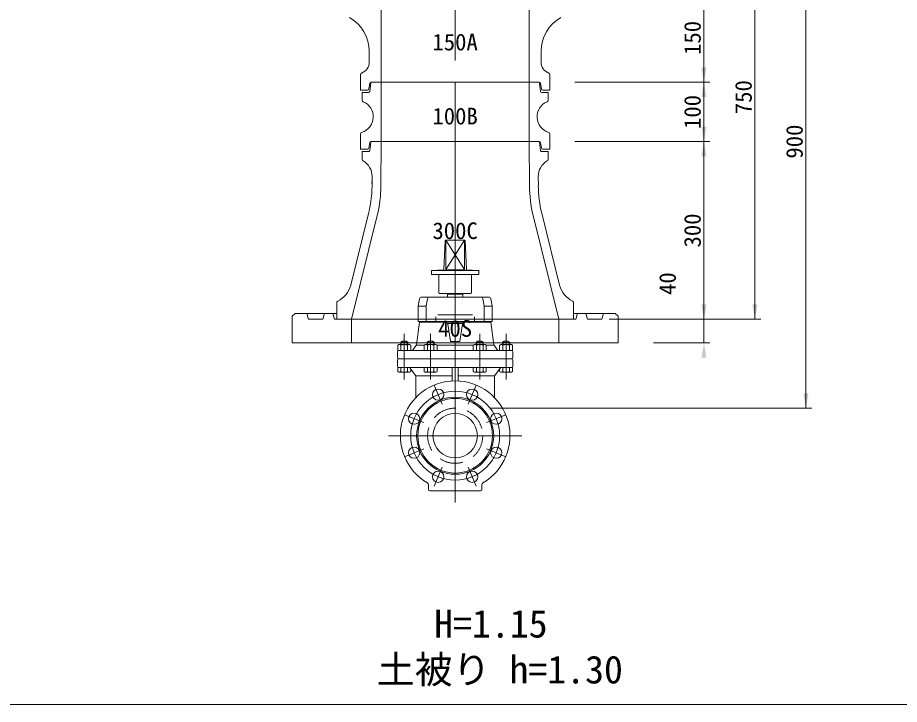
# Model space of a CAD drawing. Units: millimetres, scale not verified. Extents: x -6861 to 6861, y -3554 to 3095.
# Drawn here: x 3884 to 5373, y 1221 to 2380 of the extents above; entities that cross this region are included whole.
import ezdxf
from ezdxf.enums import TextEntityAlignment as Align

# ---------------------------------------------------------------- set-up
doc = ezdxf.new("R2010")
doc.units = ezdxf.units.MM
doc.header["$LTSCALE"] = 20
doc.linetypes.add('DASHED2', pattern=[3, 2, -1])
for name, color, linetype, lineweight in [('0-2_HIDEN', 7, 'DASHED2', 18), ('0-3_TEMP', 3, 'Continuous', 18), ('0-4_細線', 7, 'Continuous', 18), ('0-5_仕切弁', 7, 'Continuous', 18), ('0-6_寸法', 1, 'Continuous', 18)]:
    doc.layers.add(name, color=color, linetype=linetype, lineweight=lineweight)
doc.layers.add('0-7_注釈', color=1, linetype='Continuous')
doc.styles.add('ＭＳ ゴシック', font='')
doc.styles.get('ＭＳ ゴシック').set_extended_font_data('MS Gothic')

msp = doc.modelspace()

# ---------------------------------------------------------------- linework, layer by layer
at = {"layer": '0-2_HIDEN'}
msp.add_circle((4622.8, 1674.28), 46.5, dxfattribs=at)
at = {"layer": '0-3_TEMP'}
for p, q in [((4622.8, 2470.78), (4622.8, 2307.78)), ((4622.8, 2270.78), (4622.8, 2157.78)), ((4622.8, 2220.78), (4622.8, 1920.78)), ((4622.8, 2151.31), (4622.8, 1568)), ((4622.8, 1561.28), (4622.8, 2024.28)), ((4536.8, 1769.28), (4536.8, 1846.28)), ((4581.3, 1769.28), (4581.3, 1846.28)), ((4664.3, 1769.28), (4664.3, 1846.28)), ((4708.8, 1769.28), (4708.8, 1846.28)), ((4587.4, 1759.74), (4600.79, 1727.4)), ((4658.2, 1759.74), (4644.8, 1727.4)), ((4537.34, 1709.67), (4569.67, 1696.28)), ((4708.26, 1709.67), (4675.92, 1696.28)), ((4735.3, 1674.28), (4510.3, 1674.28)), ((4537.34, 1638.88), (4569.67, 1652.27)), ((4708.26, 1638.88), (4675.92, 1652.27)), ((4587.4, 1588.82), (4600.79, 1621.15)), ((4658.2, 1588.82), (4644.8, 1621.15)), ((1260.93, 1220.78), (6860.93, 1220.78))]:
    msp.add_line(p, q, dxfattribs=at)
msp.add_circle((4622.8, 1674.28), 75, dxfattribs=at)
at = {"layer": '0-4_細線'}
for p, q in [((4497.8, 2420.78), (4497.8, 2270.78)), ((4747.8, 2420.78), (4747.8, 2270.78)), ((4477.8, 2323.11), (4477.8, 2305.14)), ((4767.8, 2323.11), (4767.8, 2305.14)), ((4462.8, 2283.58), (4462.8, 2270.78)), ((4782.8, 2283.58), (4782.8, 2270.78)), ((4462.8, 2270.78), (4462.8, 2257.78)), ((4478.55, 2269.05), (4477.21, 2259.5)), ((4478.55, 2255.49), (4480.55, 2269.07)), ((4480.54, 2270.78), (4622.8, 2270.78)), ((4497.8, 2270.78), (4497.8, 2170.78)), ((4765.06, 2270.78), (4622.8, 2270.78)), ((4747.8, 2270.78), (4747.8, 2170.78)), ((4765.04, 2269.05), (4766.94, 2255.5)), ((4767.04, 2269.05), (4768.38, 2259.5)), ((4782.8, 2270.78), (4782.8, 2257.78)), ((4462.8, 2257.78), (4475.23, 2257.78)), ((4465.8, 2240.86), (4465.8, 2253.78)), ((4476.57, 2253.78), (4465.8, 2253.78)), ((4779.8, 2253.78), (4768.92, 2253.78)), ((4770.36, 2257.78), (4782.8, 2257.78)), ((4779.8, 2253.78), (4779.8, 2240.86)), ((4462.8, 2170.78), (4462.8, 2183.44)), ((4782.8, 2183.44), (4782.8, 2157.78)), ((4462.8, 2157.78), (4462.8, 2170.78)), ((4478.55, 2169.05), (4477.21, 2159.5)), ((4478.55, 2155.49), (4480.55, 2169.07)), ((4480.54, 2170.78), (4622.8, 2170.78)), ((4497.43, 2096.44), (4497.8, 2170.78)), ((4765.06, 2170.78), (4622.8, 2170.78)), ((4748.17, 2096.44), (4747.8, 2170.78)), ((4765.05, 2169.07), (4767.05, 2155.49)), ((4767.04, 2169.05), (4768.38, 2159.5)), ((4462.8, 2157.78), (4475.23, 2157.78)), ((4465.8, 2153.78), (4476.57, 2153.78)), ((4465.8, 2153.78), (4465.8, 2140.58)), ((4779.8, 2153.78), (4769.02, 2153.78)), ((4770.36, 2157.78), (4782.8, 2157.78)), ((4779.8, 2153.78), (4779.8, 2140.58)), ((4482.5, 2111.73), (4482.43, 2096.52)), ((4763.18, 2096.48), (4763.1, 2111.74)), ((4476.57, 2049.47), (4446.56, 1928.22)), ((4447.8, 1870.78), (4491.13, 2045.86)), ((4797.8, 1870.78), (4754.46, 2045.86)), ((4799.03, 1928.22), (4768.97, 2049.66)), ((4422.8, 1898.81), (4422.8, 1870.78)), ((4822.8, 1898.81), (4822.8, 1870.78)), ((4373.12, 1879.17), (4374.48, 1872.38)), ((4400.12, 1872.38), (4401.48, 1879.17)), ((4415.16, 1880.78), (4422.8, 1880.78)), ((4417.12, 1879.17), (4418.48, 1872.38)), ((4822.8, 1880.78), (4830.44, 1880.78)), ((4828.48, 1879.17), (4827.12, 1872.38)), ((4830.44, 1880.78), (4892.8, 1880.78)), ((4830.44, 1880.78), (4842.16, 1880.78)), ((4845.48, 1872.38), (4844.12, 1879.17)), ((4872.48, 1879.17), (4871.12, 1872.38)), ((4897.8, 1875.78), (4892.8, 1880.78)), ((4897.8, 1875.78), (4897.8, 1830.78)), ((4376.44, 1870.78), (4398.16, 1870.78)), ((4622.8, 1870.78), (4420.44, 1870.78)), ((4447.8, 1830.78), (4447.8, 1870.78)), ((4622.8, 1870.78), (4825.16, 1870.78)), ((4797.8, 1830.78), (4797.8, 1870.78)), ((4869.16, 1870.78), (4847.44, 1870.78)), ((4347.8, 1830.78), (4897.8, 1830.78))]:
    msp.add_line(p, q, dxfattribs=at)
for points in [[(4352.8, 1880.78), (4347.8, 1875.78), (4347.8, 1830.78)], [(4352.8, 1880.78), (4415.16, 1880.78), (4403.44, 1880.78)]]:
    msp.add_lwpolyline(points, dxfattribs=at)
for centre, radius, start, end in [((4412.8, 2323.11), 65, 0, 60.968), ((4832.8, 2323.11), 65, 119.032, 180), ((4457.8, 2305.14), 20, 290.354, 0), ((4787.8, 2305.14), 20, 180, 249.646), ((4465.8, 2283.58), 3, 110.354, 180), ((4779.8, 2283.58), 3, 0, 69.646), ((4480.54, 2268.78), 2, 90, 172.001), ((4482.52, 2268.78), 2, 90, 171.634), ((4763.06, 2268.78), 2, 8, 90), ((4765.06, 2268.78), 2, 7.999, 90), ((4475.23, 2259.78), 2, 270, 352.001), ((4476.57, 2255.78), 2, 270, 351.633), ((4768.92, 2255.78), 2, 187.999, 270), ((4770.36, 2259.78), 2, 187.999, 270), ((4457.11, 2212.68), 27.5, 286.539, 67.479), ((4468.8, 2240.86), 3, 180, 247.479), ((4788.48, 2212.68), 27.5, 112.521, 253.461), ((4776.8, 2240.86), 3, 292.521, 0), ((4465.8, 2183.44), 3, 106.539, 180), ((4779.8, 2183.44), 3, 0, 73.461), ((4475.23, 2159.78), 2, 270, 352.001), ((4480.54, 2168.78), 2, 90, 172.001), ((4482.52, 2168.78), 2, 90, 171.634), ((4763.07, 2168.78), 2, 8.366, 90), ((4765.06, 2168.78), 2, 7.999, 90), ((4770.36, 2159.78), 2, 187.999, 270), ((4476.57, 2155.78), 2, 270, 351.633), ((4769.02, 2155.78), 2, 188.367, 270), ((4468.8, 2140.58), 3, 180, 240.41), ((4452.5, 2111.88), 30, 359.713, 60.41), ((4793.1, 2111.89), 30, 119.608, 180.287), ((4776.8, 2140.58), 3, 299.608, 0), ((4282.43, 2097.52), 200, 346.099, 1.51), ((4282.43, 2097.52), 215, 346.099, 359.713), ((4963.17, 2097.52), 215, 180.287, 193.901), ((4963.17, 2097.48), 200, 180.287, 193.833), ((4407.73, 1937.83), 40, 294.84, 346.099), ((4837.86, 1937.83), 40, 193.901, 245.161), ((4425.8, 1898.81), 3, 114.838, 179.998), ((4819.8, 1898.81), 3, 0.002, 65.162), ((4371.16, 1878.78), 2, 11.309, 90), ((4403.44, 1878.78), 2, 90, 168.691), ((4415.16, 1878.78), 2, 11.309, 90), ((4830.44, 1878.78), 2, 90, 168.691), ((4842.16, 1878.78), 2, 11.309, 90), ((4874.44, 1878.78), 2, 90, 168.691), ((4376.44, 1872.78), 2, 191.309, 270), ((4398.16, 1872.78), 2, 270, 348.691), ((4420.44, 1872.78), 2, 191.309, 270), ((4825.16, 1872.78), 2, 270, 348.691), ((4847.44, 1872.78), 2, 191.309, 270), ((4869.16, 1872.78), 2, 270, 348.691)]:
    msp.add_arc(centre, radius, start, end, dxfattribs=at)
at = {"layer": '0-5_仕切弁'}
for p, q in [((4603.84, 1955.18), (4606, 2003.32)), ((4606.8, 2004.25), (4638.57, 1954.64)), ((4606.8, 1955.28), (4606.8, 2004.25)), ((4607, 2004.28), (4638.59, 2004.28)), ((4638.8, 2004.25), (4607.03, 1954.64)), ((4638.8, 2004.25), (4638.8, 1955.28)), ((4641.76, 1955.18), (4639.59, 2003.32)), ((4582.8, 1947.28), (4582.8, 1952.28)), ((4602.89, 1954.23), (4583.75, 1953.28)), ((4583.8, 1953.28), (4661.8, 1953.28)), ((4607.8, 1954.28), (4637.8, 1954.28)), ((4642.71, 1954.23), (4661.85, 1953.28)), ((4662.8, 1952.28), (4662.8, 1947.28)), ((4583.8, 1946.28), (4661.8, 1946.28)), ((4595.3, 1945.28), (4595.3, 1915.28)), ((4650.3, 1945.28), (4650.3, 1915.28)), ((4560.36, 1893.32), (4562.6, 1905.41)), ((4566.04, 1908.28), (4679.55, 1908.28)), ((4574.02, 1893.32), (4576.26, 1905.41)), ((4596.3, 1914.28), (4649.3, 1914.28)), ((4609.8, 1912.98), (4635.8, 1912.98)), ((4635.8, 1912.98), (4635.05, 1914.28)), ((4635.8, 1912.98), (4635.8, 1908.28)), ((4671.57, 1893.32), (4669.33, 1905.41)), ((4682.99, 1905.41), (4685.23, 1893.32)), ((4560.3, 1867.28), (4560.3, 1892.59)), ((4573.96, 1892.96), (4560.31, 1892.96)), ((4573.96, 1867.28), (4573.96, 1892.59)), ((4671.64, 1892.96), (4685.28, 1892.96)), ((4671.64, 1867.28), (4671.64, 1892.59)), ((4685.3, 1892.59), (4685.3, 1867.28)), ((4593.43, 1878.28), (4652.16, 1878.28)), ((4562.78, 1865.64), (4557.36, 1827.73)), ((4560.3, 1867.28), (4685.3, 1867.28)), ((4562.8, 1865.92), (4562.8, 1867.28)), ((4682.8, 1865.78), (4562.8, 1865.78)), ((4589.93, 1874.78), (4589.93, 1867.28)), ((4610.27, 1862.78), (4615.13, 1834.11)), ((4635.3, 1863.61), (4610.3, 1863.61)), ((4635.32, 1862.78), (4630.47, 1834.11)), ((4655.66, 1874.78), (4655.66, 1867.28)), ((4682.8, 1865.92), (4682.8, 1867.28)), ((4682.82, 1865.64), (4688.23, 1827.73)), ((4530.8, 1832.28), (4542.8, 1832.28)), ((4530.8, 1832.28), (4530.8, 1828.28)), ((4531.74, 1832.9), (4531.74, 1828.28)), ((4541.85, 1832.9), (4541.85, 1828.28)), ((4542.8, 1832.28), (4542.8, 1828.28)), ((4575.3, 1832.28), (4587.3, 1832.28)), ((4575.3, 1832.28), (4575.3, 1828.28)), ((4576.24, 1832.9), (4576.24, 1828.28)), ((4586.35, 1832.9), (4586.35, 1828.28)), ((4587.3, 1832.28), (4587.3, 1828.28)), ((4616.11, 1833.28), (4629.48, 1833.28)), ((4658.3, 1832.28), (4670.3, 1832.28)), ((4658.3, 1832.28), (4658.3, 1828.28)), ((4659.24, 1832.9), (4659.24, 1828.28)), ((4669.35, 1832.9), (4669.35, 1828.28)), ((4670.3, 1832.28), (4670.3, 1828.28)), ((4702.8, 1832.28), (4714.8, 1832.28)), ((4702.8, 1832.28), (4702.8, 1828.28)), ((4703.74, 1832.9), (4703.74, 1828.28)), ((4713.85, 1832.9), (4713.85, 1828.28)), ((4714.8, 1832.28), (4714.8, 1828.28)), ((4525.3, 1806.28), (4525.3, 1816.28)), ((4527.8, 1828.28), (4525.83, 1827.14)), ((4525.83, 1827.14), (4525.83, 1818.28)), ((4525.83, 1818.28), (4719.77, 1818.28)), ((4527.8, 1828.28), (4545.8, 1828.28)), ((4531.31, 1827.14), (4531.31, 1818.28)), ((4542.28, 1827.14), (4542.28, 1818.28)), ((4545.8, 1828.28), (4547.77, 1827.14)), ((4547.77, 1827.14), (4547.77, 1818.28)), ((4549.48, 1818.29), (4549.48, 1818.28)), ((4557.05, 1826.9), (4552.48, 1820.06)), ((4570.56, 1827.28), (4557.3, 1827.28)), ((4572.3, 1828.28), (4570.33, 1827.14)), ((4570.33, 1827.14), (4570.33, 1818.28)), ((4572.3, 1828.28), (4590.3, 1828.28)), ((4575.81, 1827.14), (4575.81, 1818.28)), ((4586.78, 1827.14), (4586.78, 1818.28)), ((4590.3, 1828.28), (4592.27, 1827.14)), ((4653.56, 1827.28), (4592.03, 1827.28)), ((4592.27, 1827.14), (4592.27, 1818.28)), ((4655.3, 1828.28), (4653.33, 1827.14)), ((4653.33, 1827.14), (4653.33, 1818.28)), ((4655.3, 1828.28), (4673.3, 1828.28)), ((4658.81, 1827.14), (4658.81, 1818.28)), ((4669.78, 1827.14), (4669.78, 1818.28)), ((4673.3, 1828.28), (4675.27, 1827.14)), ((4675.03, 1827.28), (4688.3, 1827.28)), ((4675.27, 1827.14), (4675.27, 1818.28)), ((4688.55, 1826.9), (4693.11, 1820.06)), ((4696.11, 1818.28), (4696.11, 1818.29)), ((4699.8, 1828.28), (4697.83, 1827.14)), ((4697.83, 1827.14), (4697.83, 1818.28)), ((4699.8, 1828.28), (4717.8, 1828.28)), ((4703.31, 1827.14), (4703.31, 1818.28)), ((4714.28, 1827.14), (4714.28, 1818.28)), ((4717.8, 1828.28), (4719.77, 1827.14)), ((4719.77, 1827.14), (4719.77, 1818.28)), ((4720.3, 1816.28), (4720.3, 1806.28)), ((4525.3, 1791.28), (4525.3, 1802.28)), ((4527.3, 1804.28), (4718.3, 1804.28)), ((4720.3, 1802.28), (4720.3, 1791.28)), ((4525.83, 1789.28), (4719.77, 1789.28)), ((4525.83, 1782.41), (4525.83, 1789.28)), ((4531.31, 1782.41), (4531.31, 1789.28)), ((4542.28, 1782.41), (4542.28, 1789.28)), ((4546.9, 1788.44), (4555.92, 1775.8)), ((4547.77, 1782.41), (4547.77, 1787.22)), ((4570.33, 1782.41), (4570.33, 1789.28)), ((4575.81, 1782.41), (4575.81, 1789.28)), ((4586.78, 1782.41), (4586.78, 1789.28)), ((4592.27, 1782.41), (4592.27, 1789.28)), ((4617.8, 1768.52), (4617.8, 1787.28)), ((4627.8, 1768.52), (4627.8, 1787.28)), ((4653.33, 1782.41), (4653.33, 1789.28)), ((4658.81, 1782.41), (4658.81, 1789.28)), ((4669.78, 1782.41), (4669.78, 1789.28)), ((4675.27, 1782.41), (4675.27, 1789.28)), ((4698.7, 1788.44), (4689.67, 1775.8)), ((4697.83, 1782.41), (4697.83, 1787.22)), ((4703.31, 1782.41), (4703.31, 1789.28)), ((4714.28, 1782.41), (4714.28, 1789.28)), ((4719.77, 1782.41), (4719.77, 1789.28)), ((4527.8, 1781.28), (4525.83, 1782.41)), ((4527.8, 1781.28), (4545.8, 1781.28)), ((4545.8, 1781.28), (4547.77, 1782.41)), ((4617.8, 1775.28), (4556.3, 1775.28)), ((4556.3, 1774.64), (4556.3, 1738.57)), ((4572.3, 1781.28), (4570.33, 1782.41)), ((4572.3, 1781.28), (4590.3, 1781.28)), ((4590.3, 1781.28), (4592.27, 1782.41)), ((4627.8, 1775.28), (4689.3, 1775.28)), ((4655.3, 1781.28), (4653.33, 1782.41)), ((4655.3, 1781.28), (4673.3, 1781.28)), ((4673.3, 1781.28), (4675.27, 1782.41)), ((4689.3, 1774.64), (4689.3, 1738.57)), ((4699.8, 1781.28), (4697.83, 1782.41)), ((4699.8, 1781.28), (4717.8, 1781.28)), ((4717.8, 1781.28), (4719.77, 1782.41)), ((4577.8, 1583.28), (4577.8, 1591.14)), ((4579.8, 1581.28), (4665.8, 1581.28)), ((4667.8, 1583.28), (4667.8, 1591.14))]:
    msp.add_line(p, q, dxfattribs=at)
msp.add_lwpolyline([(4610.55, 1914.28), (4609.8, 1912.98), (4609.8, 1908.28)], dxfattribs=at)
for centre, radius in [((4594.1, 1743.57), 9.5), ((4651.5, 1743.57), 9.5), ((4622.8, 1674.28), 65), ((4622.8, 1674.28), 63), ((4553.51, 1702.98), 9.5), ((4622.8, 1674.28), 37.5), ((4692.09, 1702.98), 9.5), ((4553.51, 1645.58), 9.5), ((4692.09, 1645.58), 9.5), ((4594.1, 1604.99), 9.5), ((4651.5, 1604.99), 9.5)]:
    msp.add_circle(centre, radius, dxfattribs=at)
for centre, radius, start, end in [((4607, 2003.28), 1, 90, 177.423), ((4638.59, 2003.28), 1, 2.577, 90), ((4583.8, 1952.28), 1, 90, 180), ((4602.84, 1955.23), 1, 272.859, 357.423), ((4607.8, 1955.28), 1, 180, 270), ((4637.8, 1955.28), 1, 270, 0), ((4642.75, 1955.23), 1, 182.577, 267.141), ((4661.8, 1952.28), 1, 0, 90), ((4583.8, 1947.28), 1, 180, 270), ((4594.3, 1945.28), 1, 0, 90), ((4651.3, 1945.28), 1, 90, 180), ((4661.8, 1947.28), 1, 270, 0), ((4566.04, 1904.78), 3.5, 90, 169.509), ((4579.71, 1904.78), 3.5, 90, 169.509), ((4596.3, 1915.28), 1, 180, 270), ((4649.3, 1915.28), 1, 270, 0), ((4665.89, 1904.78), 3.5, 10.491, 90), ((4679.55, 1904.78), 3.5, 10.491, 90), ((4564.3, 1892.59), 4, 169.509, 180), ((4577.96, 1892.59), 4, 169.509, 180), ((4667.64, 1892.59), 4, 0, 10.491), ((4681.3, 1892.59), 4, 0, 10.491), ((4560.8, 1865.92), 2, 351.87, 0), ((4609.29, 1862.61), 1, 9.614, 90), ((4636.31, 1862.61), 1, 90, 170.386), ((4684.8, 1865.92), 2, 180, 188.13), ((4536.8, 1824.28), 10, 53.13, 126.87), ((4581.3, 1824.28), 10, 53.13, 126.87), ((4616.11, 1834.28), 1, 189.614, 270), ((4629.48, 1834.28), 1, 270, 350.386), ((4664.3, 1824.28), 10, 53.13, 126.87), ((4708.8, 1824.28), 10, 53.13, 126.87), ((4527.3, 1816.28), 2, 90, 180), ((4528.57, 1823.13), 4.86, 55.616, 115.616), ((4536.8, 1809.84), 18.15, 72.412, 107.588), ((4545.02, 1823.13), 4.86, 64.384, 124.384), ((4549.16, 1822.28), 4, 274.646, 326.31), ((4555.38, 1828.01), 2, 326.31, 351.87), ((4573.07, 1823.13), 4.86, 55.616, 115.616), ((4581.3, 1809.84), 18.15, 72.412, 107.588), ((4589.52, 1823.13), 4.86, 64.384, 124.384), ((4656.07, 1823.13), 4.86, 55.616, 115.616), ((4664.3, 1809.84), 18.15, 72.412, 107.588), ((4672.52, 1823.13), 4.86, 64.384, 124.384), ((4690.21, 1828.01), 2, 188.13, 213.69), ((4696.44, 1822.28), 4, 213.69, 265.354), ((4700.57, 1823.13), 4.86, 55.616, 115.616), ((4708.8, 1809.84), 18.15, 72.412, 107.588), ((4717.02, 1823.13), 4.86, 64.384, 124.384), ((4718.3, 1816.28), 2, 0, 90), ((4527.3, 1806.28), 2, 180, 270), ((4527.3, 1802.28), 2, 90, 180), ((4718.3, 1806.28), 2, 270, 0), ((4718.3, 1802.28), 2, 0, 90), ((4527.3, 1791.28), 2, 180, 270), ((4545.27, 1787.28), 2, 35.538, 90), ((4615.8, 1787.28), 2, 0, 90), ((4629.8, 1787.28), 2, 90, 180), ((4700.33, 1787.28), 2, 90, 144.462), ((4718.3, 1791.28), 2, 270, 0), ((4528.57, 1786.42), 4.86, 244.384, 304.384), ((4536.8, 1799.72), 18.15, 252.412, 287.588), ((4545.02, 1786.42), 4.86, 235.616, 295.616), ((4554.3, 1774.64), 2, 0, 35.538), ((4573.07, 1786.42), 4.86, 244.384, 304.384), ((4581.3, 1799.72), 18.15, 252.412, 287.588), ((4589.52, 1786.42), 4.86, 235.616, 295.616), ((4656.07, 1786.42), 4.86, 244.384, 304.384), ((4664.3, 1799.72), 18.15, 252.412, 287.588), ((4672.52, 1786.42), 4.86, 235.616, 295.616), ((4691.3, 1774.64), 2, 144.462, 180), ((4700.57, 1786.42), 4.86, 244.384, 304.384), ((4708.8, 1799.72), 18.15, 252.412, 287.588), ((4717.02, 1786.42), 4.86, 235.616, 295.616), ((4622.8, 1674.28), 92.5, 300.516, 239.484), ((4615.8, 1768.52), 2, 274.248, 0), ((4629.8, 1768.52), 2, 180, 265.752), ((4573.8, 1591.14), 4, 0, 59.484), ((4671.8, 1591.14), 4, 120.516, 180), ((4579.8, 1583.28), 2, 180, 270), ((4665.8, 1583.28), 2, 270, 0)]:
    msp.add_arc(centre, radius, start, end, dxfattribs=at)
at = {"layer": '0-6_寸法'}
for p, q in [((5042.74, 1830.78), (5042.74, 2620.78)), ((5128.79, 1870.78), (5128.79, 2620.78)), ((5214.93, 1720.78), (5214.93, 2620.78)), ((4825.06, 2270.78), (5052.74, 2270.78)), ((4825.06, 2270.78), (5052.74, 2270.78)), ((4825.06, 2170.78), (5052.74, 2170.78)), ((4825.06, 2170.78), (5052.74, 2170.78)), ((4882.8, 1870.78), (5052.74, 1870.78)), ((4882.8, 1870.78), (5138.79, 1870.78)), ((4882.8, 1870.78), (5052.74, 1870.78)), ((4957.8, 1830.78), (5052.74, 1830.78)), ((4682.8, 1720.78), (5224.93, 1720.78))]:
    msp.add_line(p, q, dxfattribs=at)
for points in [[(5038.57, 2295.78), (5042.74, 2270.78), (5046.9, 2295.78)], [(5038.57, 2245.78), (5042.74, 2270.78), (5046.9, 2245.78)], [(5038.57, 2195.78), (5042.74, 2170.78), (5046.9, 2195.78)], [(5038.57, 2145.78), (5042.74, 2170.78), (5046.9, 2145.78)], [(5038.57, 1895.78), (5042.74, 1870.78), (5046.9, 1895.78)], [(5038.57, 1895.78), (5042.74, 1870.78), (5046.9, 1895.78)], [(5124.63, 1895.78), (5128.79, 1870.78), (5132.96, 1895.78)], [(5038.57, 1805.78), (5042.74, 1830.78), (5046.9, 1805.78)], [(5210.76, 1745.78), (5214.93, 1720.78), (5219.09, 1745.78)]]:
    msp.add_solid(points, dxfattribs=at)

# ---------------------------------------------------------------- texts
at = {"layer": '0-6_寸法', "style": 'ＭＳ ゴシック'}
for s, p in [('150', (5045.78, 2316.98)), ('750', (5131.83, 2216.98)), ('100', (5045.78, 2191.98)), ('900', (5217.97, 2141.98)), ('300', (5045.78, 1991.98)), ('40', (5003.71, 1911.82))]:
    msp.add_text(s, height=28.15, rotation=90, dxfattribs=at).set_placement(p, align=Align.BOTTOM_LEFT)
at = {"layer": '0-7_注釈', "style": 'ＭＳ ゴシック'}
for s, height, p in [('150A', 28.15, (4584.4, 2316.24)), ('100B', 28.15, (4584.4, 2191.24)), ('300C', 28.15, (4584.4, 1997.74)), ('40S', 28.15, (4594, 1832.74)), ('H=1.15', 46.92, (4587.26, 1319.44)), ('土被り h=1.30', 46.92, (4490.52, 1242.05))]:
    msp.add_text(s, height=height, dxfattribs=at).set_placement(p, align=Align.BOTTOM_LEFT)

doc.saveas('drawing.dxf')
